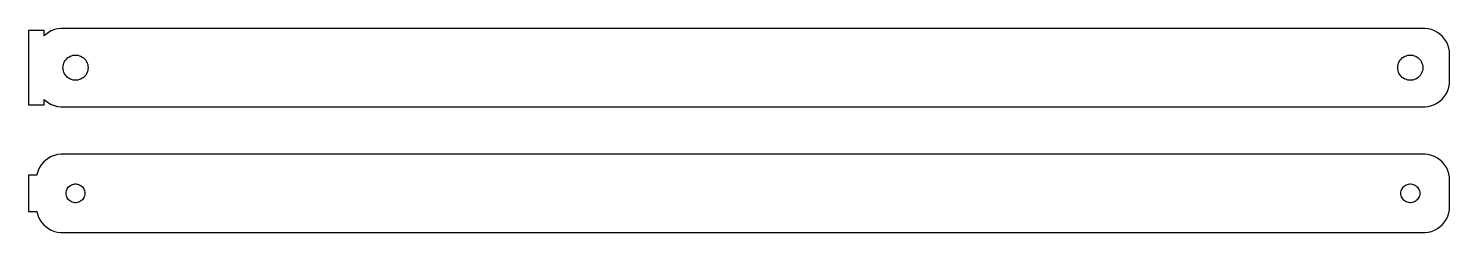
# Model space of a CAD drawing. Header units: metres. Extents: x -136 to 135, y 17 to 55.
import ezdxf

# ---------------------------------------------------------------- set-up
doc = ezdxf.new("R2010")
doc.units = ezdxf.units.M

msp = doc.modelspace()

# ---------------------------------------------------------------- linework, layer by layer
for p, q in [((-133.5, 55.1148), (-136.5, 55.1148)), ((-136.5, 55.1148), (-136.5, 40.8852)), ((-133.5, 54.0587), (-133.5, 55.1148)), ((-133.187, 54.3526), (-133.5, 54.0587)), ((-132.679, 54.7216), (-133.187, 54.3526)), ((-132.129, 55.0241), (-132.679, 54.7216)), ((-131.545, 55.2553), (-132.129, 55.0241)), ((-130.937, 55.4114), (-131.545, 55.2553)), ((-130.314, 55.4901), (-130.937, 55.4114)), ((130.314, 55.4901), (-130.314, 55.4901)), ((130.937, 55.4114), (130.314, 55.4901)), ((131.545, 55.2553), (130.937, 55.4114)), ((132.129, 55.0241), (131.545, 55.2553)), ((132.679, 54.7216), (132.129, 55.0241)), ((133.187, 54.3526), (132.679, 54.7216)), ((133.645, 53.9227), (133.187, 54.3526)), ((134.045, 53.4389), (133.645, 53.9227)), ((134.382, 52.9088), (134.045, 53.4389)), ((134.649, 52.3406), (134.382, 52.9088)), ((134.843, 51.7434), (134.649, 52.3406)), ((134.961, 51.1267), (134.843, 51.7434)), ((-129.825, 48.5968), (-129.731, 48.8835)), ((-129.731, 48.8835), (-129.603, 49.1562)), ((-129.603, 49.1562), (-129.442, 49.4107)), ((-129.442, 49.4107), (-129.25, 49.6429)), ((-129.25, 49.6429), (-129.03, 49.8492)), ((-129.03, 49.8492), (-128.786, 50.0264)), ((-128.786, 50.0264), (-128.522, 50.1716)), ((-128.522, 50.1716), (-128.242, 50.2825)), ((-128.242, 50.2825), (-127.95, 50.3575)), ((-127.95, 50.3575), (-127.651, 50.3953)), ((-127.651, 50.3953), (-127.349, 50.3953)), ((-127.349, 50.3953), (-127.05, 50.3575)), ((-127.05, 50.3575), (-126.758, 50.2825)), ((-126.758, 50.2825), (-126.478, 50.1716)), ((-126.478, 50.1716), (-126.214, 50.0264)), ((-126.214, 50.0264), (-125.97, 49.8492)), ((-125.97, 49.8492), (-125.75, 49.6429)), ((-125.75, 49.6429), (-125.558, 49.4107)), ((-125.558, 49.4107), (-125.397, 49.1562)), ((-125.397, 49.1562), (-125.269, 48.8835)), ((-125.269, 48.8835), (-125.175, 48.5968)), ((125.175, 48.5968), (125.269, 48.8835)), ((125.269, 48.8835), (125.397, 49.1562)), ((125.397, 49.1562), (125.558, 49.4107)), ((125.558, 49.4107), (125.75, 49.6429)), ((125.75, 49.6429), (125.97, 49.8492)), ((125.97, 49.8492), (126.214, 50.0264)), ((126.214, 50.0264), (126.478, 50.1716)), ((126.478, 50.1716), (126.758, 50.2825)), ((126.758, 50.2825), (127.05, 50.3575)), ((127.05, 50.3575), (127.349, 50.3953)), ((127.349, 50.3953), (127.651, 50.3953)), ((127.651, 50.3953), (127.95, 50.3575)), ((127.95, 50.3575), (128.242, 50.2825)), ((128.242, 50.2825), (128.522, 50.1716)), ((128.522, 50.1716), (128.786, 50.0264)), ((128.786, 50.0264), (129.03, 49.8492)), ((129.03, 49.8492), (129.25, 49.6429)), ((129.25, 49.6429), (129.442, 49.4107)), ((129.442, 49.4107), (129.603, 49.1562)), ((129.603, 49.1562), (129.731, 48.8835)), ((129.731, 48.8835), (129.825, 48.5968)), ((135, 50.5), (134.961, 51.1267)), ((135, 45.5), (135, 50.5)), ((-129.9, 48), (-129.881, 48.3008)), ((-129.881, 47.6992), (-129.9, 48)), ((-129.881, 48.3008), (-129.825, 48.5968)), ((-129.825, 47.4032), (-129.881, 47.6992)), ((-129.731, 47.1165), (-129.825, 47.4032)), ((-129.603, 46.8438), (-129.731, 47.1165)), ((-129.442, 46.5893), (-129.603, 46.8438)), ((-129.25, 46.3571), (-129.442, 46.5893)), ((-129.03, 46.1508), (-129.25, 46.3571)), ((-125.75, 46.3571), (-125.97, 46.1508)), ((-125.558, 46.5893), (-125.75, 46.3571)), ((-125.397, 46.8438), (-125.558, 46.5893)), ((-125.269, 47.1165), (-125.397, 46.8438)), ((-125.175, 47.4032), (-125.269, 47.1165)), ((-125.175, 48.5968), (-125.119, 48.3008)), ((-125.119, 47.6992), (-125.175, 47.4032)), ((-125.119, 48.3008), (-125.1, 48)), ((-125.1, 48), (-125.119, 47.6992)), ((125.1, 48), (125.119, 48.3008)), ((125.119, 47.6992), (125.1, 48)), ((125.119, 48.3008), (125.175, 48.5968)), ((125.175, 47.4032), (125.119, 47.6992)), ((125.269, 47.1165), (125.175, 47.4032)), ((125.397, 46.8438), (125.269, 47.1165)), ((125.558, 46.5893), (125.397, 46.8438)), ((125.75, 46.3571), (125.558, 46.5893)), ((125.97, 46.1508), (125.75, 46.3571)), ((129.25, 46.3571), (129.03, 46.1508)), ((129.442, 46.5893), (129.25, 46.3571)), ((129.603, 46.8438), (129.442, 46.5893)), ((129.731, 47.1165), (129.603, 46.8438)), ((129.825, 47.4032), (129.731, 47.1165)), ((129.825, 48.5968), (129.881, 48.3008)), ((129.881, 47.6992), (129.825, 47.4032)), ((129.881, 48.3008), (129.9, 48)), ((129.9, 48), (129.881, 47.6992)), ((-128.786, 45.9736), (-129.03, 46.1508)), ((-128.522, 45.8284), (-128.786, 45.9736)), ((-128.242, 45.7175), (-128.522, 45.8284)), ((-127.95, 45.6425), (-128.242, 45.7175)), ((-127.651, 45.6047), (-127.95, 45.6425)), ((-127.349, 45.6047), (-127.651, 45.6047)), ((-127.05, 45.6425), (-127.349, 45.6047)), ((-126.758, 45.7175), (-127.05, 45.6425)), ((-126.478, 45.8284), (-126.758, 45.7175)), ((-126.214, 45.9736), (-126.478, 45.8284)), ((-125.97, 46.1508), (-126.214, 45.9736)), ((126.214, 45.9736), (125.97, 46.1508)), ((126.478, 45.8284), (126.214, 45.9736)), ((126.758, 45.7175), (126.478, 45.8284)), ((127.05, 45.6425), (126.758, 45.7175)), ((127.349, 45.6047), (127.05, 45.6425)), ((127.651, 45.6047), (127.349, 45.6047)), ((127.95, 45.6425), (127.651, 45.6047)), ((128.242, 45.7175), (127.95, 45.6425)), ((128.522, 45.8284), (128.242, 45.7175)), ((128.786, 45.9736), (128.522, 45.8284)), ((129.03, 46.1508), (128.786, 45.9736)), ((134.382, 43.0912), (134.649, 43.6594)), ((134.649, 43.6594), (134.843, 44.2566)), ((134.843, 44.2566), (134.961, 44.8733)), ((134.961, 44.8733), (135, 45.5)), ((-136.5, 40.8852), (-133.5, 40.8852)), ((-133.5, 40.8852), (-133.5, 41.9413)), ((-133.5, 41.9413), (-133.187, 41.6474)), ((-133.187, 41.6474), (-132.679, 41.2784)), ((-132.679, 41.2784), (-132.129, 40.9759)), ((-132.129, 40.9759), (-131.545, 40.7447)), ((-131.545, 40.7447), (-130.937, 40.5886)), ((130.937, 40.5886), (131.545, 40.7447)), ((131.545, 40.7447), (132.129, 40.9759)), ((132.129, 40.9759), (132.679, 41.2784)), ((132.679, 41.2784), (133.187, 41.6474)), ((133.187, 41.6474), (133.645, 42.0773)), ((133.645, 42.0773), (134.045, 42.5611)), ((134.045, 42.5611), (134.382, 43.0912)), ((-130.937, 40.5886), (-130.314, 40.5099)), ((-130.314, 40.5099), (130.314, 40.5099)), ((130.314, 40.5099), (130.937, 40.5886)), ((-133.645, 29.9227), (-134.045, 29.4389)), ((-133.187, 30.3526), (-133.645, 29.9227)), ((-132.679, 30.7216), (-133.187, 30.3526)), ((-132.129, 31.0241), (-132.679, 30.7216)), ((-131.545, 31.2553), (-132.129, 31.0241)), ((-130.937, 31.4114), (-131.545, 31.2553)), ((-130.314, 31.4901), (-130.937, 31.4114)), ((130.314, 31.4901), (-130.314, 31.4901)), ((130.937, 31.4114), (130.314, 31.4901)), ((131.545, 31.2553), (130.937, 31.4114)), ((132.129, 31.0241), (131.545, 31.2553)), ((132.679, 30.7216), (132.129, 31.0241)), ((133.187, 30.3526), (132.679, 30.7216)), ((133.645, 29.9227), (133.187, 30.3526)), ((134.045, 29.4389), (133.645, 29.9227)), ((-134.9, 27.4442), (-136.5, 27.4442)), ((-136.5, 27.4442), (-136.5, 20.5558)), ((-134.843, 27.7434), (-134.9, 27.4442)), ((-134.649, 28.3406), (-134.843, 27.7434)), ((-134.382, 28.9088), (-134.649, 28.3406)), ((-134.045, 29.4389), (-134.382, 28.9088)), ((134.382, 28.9088), (134.045, 29.4389)), ((134.649, 28.3406), (134.382, 28.9088)), ((134.843, 27.7434), (134.649, 28.3406)), ((134.961, 27.1267), (134.843, 27.7434)), ((-129.286, 24.2256), (-129.243, 24.4476)), ((-129.243, 24.4476), (-129.174, 24.6626)), ((-129.174, 24.6626), (-129.077, 24.8671)), ((-129.077, 24.8671), (-128.956, 25.058)), ((-128.956, 25.058), (-128.812, 25.2322)), ((-128.812, 25.2322), (-128.647, 25.3869)), ((-128.647, 25.3869), (-128.464, 25.5198)), ((-128.464, 25.5198), (-128.266, 25.6287)), ((-128.266, 25.6287), (-128.056, 25.7119)), ((-128.056, 25.7119), (-127.837, 25.7681)), ((-127.837, 25.7681), (-127.613, 25.7964)), ((-127.613, 25.7964), (-127.387, 25.7964)), ((-127.387, 25.7964), (-127.163, 25.7681)), ((-127.163, 25.7681), (-126.944, 25.7119)), ((-126.944, 25.7119), (-126.734, 25.6287)), ((-126.734, 25.6287), (-126.536, 25.5198)), ((-126.536, 25.5198), (-126.353, 25.3869)), ((-126.353, 25.3869), (-126.188, 25.2322)), ((-126.188, 25.2322), (-126.044, 25.058)), ((-126.044, 25.058), (-125.923, 24.8671)), ((-125.923, 24.8671), (-125.826, 24.6626)), ((-125.826, 24.6626), (-125.757, 24.4476)), ((-125.757, 24.4476), (-125.714, 24.2256)), ((125.714, 24.2256), (125.757, 24.4476)), ((125.757, 24.4476), (125.826, 24.6626)), ((125.826, 24.6626), (125.923, 24.8671)), ((125.923, 24.8671), (126.044, 25.058)), ((126.044, 25.058), (126.188, 25.2322)), ((126.188, 25.2322), (126.353, 25.3869)), ((126.353, 25.3869), (126.536, 25.5198)), ((126.536, 25.5198), (126.734, 25.6287)), ((126.734, 25.6287), (126.944, 25.7119)), ((126.944, 25.7119), (127.163, 25.7681)), ((127.163, 25.7681), (127.387, 25.7964)), ((127.387, 25.7964), (127.613, 25.7964)), ((127.613, 25.7964), (127.837, 25.7681)), ((127.837, 25.7681), (128.056, 25.7119)), ((128.056, 25.7119), (128.266, 25.6287)), ((128.266, 25.6287), (128.464, 25.5198)), ((128.464, 25.5198), (128.647, 25.3869)), ((128.647, 25.3869), (128.812, 25.2322)), ((128.812, 25.2322), (128.956, 25.058)), ((128.956, 25.058), (129.077, 24.8671)), ((129.077, 24.8671), (129.174, 24.6626)), ((129.174, 24.6626), (129.243, 24.4476)), ((129.243, 24.4476), (129.286, 24.2256)), ((135, 26.5), (134.961, 27.1267)), ((135, 21.5), (135, 26.5)), ((-129.3, 24), (-129.286, 24.2256)), ((-129.286, 23.7744), (-129.3, 24)), ((-129.243, 23.5524), (-129.286, 23.7744)), ((-129.174, 23.3374), (-129.243, 23.5524)), ((-129.077, 23.1329), (-129.174, 23.3374)), ((-128.956, 22.942), (-129.077, 23.1329)), ((-128.812, 22.7678), (-128.956, 22.942)), ((-128.647, 22.6131), (-128.812, 22.7678)), ((-128.464, 22.4802), (-128.647, 22.6131)), ((-128.266, 22.3713), (-128.464, 22.4802)), ((-128.056, 22.2881), (-128.266, 22.3713)), ((-127.837, 22.2319), (-128.056, 22.2881)), ((-127.613, 22.2036), (-127.837, 22.2319)), ((-127.387, 22.2036), (-127.613, 22.2036)), ((-127.163, 22.2319), (-127.387, 22.2036)), ((-126.944, 22.2881), (-127.163, 22.2319)), ((-126.734, 22.3713), (-126.944, 22.2881)), ((-126.536, 22.4802), (-126.734, 22.3713)), ((-126.353, 22.6131), (-126.536, 22.4802)), ((-126.188, 22.7678), (-126.353, 22.6131)), ((-126.044, 22.942), (-126.188, 22.7678)), ((-125.923, 23.1329), (-126.044, 22.942)), ((-125.826, 23.3374), (-125.923, 23.1329)), ((-125.757, 23.5524), (-125.826, 23.3374)), ((-125.714, 23.7744), (-125.757, 23.5524)), ((-125.714, 24.2256), (-125.7, 24)), ((-125.7, 24), (-125.714, 23.7744)), ((125.7, 24), (125.714, 24.2256)), ((125.714, 23.7744), (125.7, 24)), ((125.757, 23.5524), (125.714, 23.7744)), ((125.826, 23.3374), (125.757, 23.5524)), ((125.923, 23.1329), (125.826, 23.3374)), ((126.044, 22.942), (125.923, 23.1329)), ((126.188, 22.7678), (126.044, 22.942)), ((126.353, 22.6131), (126.188, 22.7678)), ((126.536, 22.4802), (126.353, 22.6131)), ((126.734, 22.3713), (126.536, 22.4802)), ((126.944, 22.2881), (126.734, 22.3713)), ((127.163, 22.2319), (126.944, 22.2881)), ((127.387, 22.2036), (127.163, 22.2319)), ((127.613, 22.2036), (127.387, 22.2036)), ((127.837, 22.2319), (127.613, 22.2036)), ((128.056, 22.2881), (127.837, 22.2319)), ((128.266, 22.3713), (128.056, 22.2881)), ((128.464, 22.4802), (128.266, 22.3713)), ((128.647, 22.6131), (128.464, 22.4802)), ((128.812, 22.7678), (128.647, 22.6131)), ((128.956, 22.942), (128.812, 22.7678)), ((129.077, 23.1329), (128.956, 22.942)), ((129.174, 23.3374), (129.077, 23.1329)), ((129.243, 23.5524), (129.174, 23.3374)), ((129.286, 23.7744), (129.243, 23.5524)), ((129.286, 24.2256), (129.3, 24)), ((129.3, 24), (129.286, 23.7744)), ((-136.5, 20.5558), (-134.9, 20.5558)), ((-134.9, 20.5558), (-134.843, 20.2566)), ((-134.843, 20.2566), (-134.649, 19.6594)), ((-134.649, 19.6594), (-134.382, 19.0912)), ((-134.382, 19.0912), (-134.045, 18.5611)), ((134.045, 18.5611), (134.382, 19.0912)), ((134.382, 19.0912), (134.649, 19.6594)), ((134.649, 19.6594), (134.843, 20.2566)), ((134.843, 20.2566), (134.961, 20.8733)), ((134.961, 20.8733), (135, 21.5)), ((-134.045, 18.5611), (-133.645, 18.0773)), ((-133.645, 18.0773), (-133.187, 17.6474)), ((-133.187, 17.6474), (-132.679, 17.2784)), ((-132.679, 17.2784), (-132.129, 16.9759)), ((-132.129, 16.9759), (-131.545, 16.7447)), ((-131.545, 16.7447), (-130.937, 16.5886)), ((-130.937, 16.5886), (-130.314, 16.5099)), ((-130.314, 16.5099), (130.314, 16.5099)), ((130.314, 16.5099), (130.937, 16.5886)), ((130.937, 16.5886), (131.545, 16.7447)), ((131.545, 16.7447), (132.129, 16.9759)), ((132.129, 16.9759), (132.679, 17.2784)), ((132.679, 17.2784), (133.187, 17.6474)), ((133.187, 17.6474), (133.645, 18.0773)), ((133.645, 18.0773), (134.045, 18.5611))]:
    msp.add_line(p, q)

doc.saveas('drawing.dxf')
